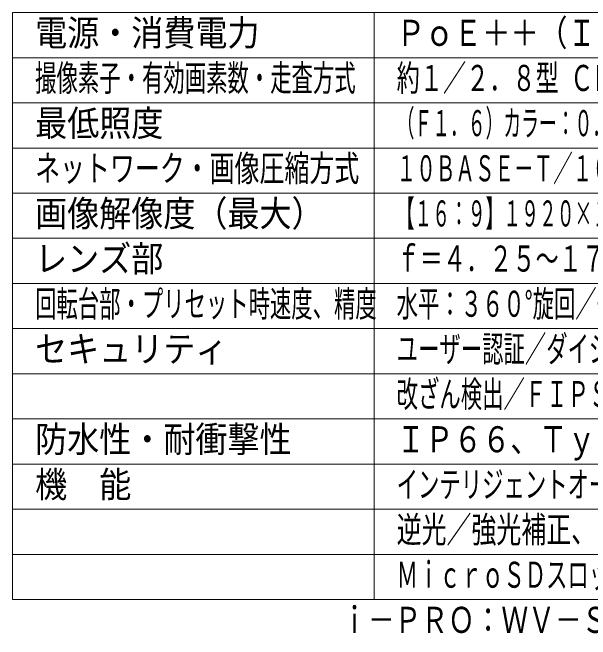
# Model space of a CAD drawing. Units: millimetres on the paper. Extents: x -62 to 65, y -59 to 59.
# Drawn here: x -62.5 to 1.5, y -59 to 10.4 of the extents above; entities that cross this region are included whole.
import ezdxf
from ezdxf.enums import TextEntityAlignment as Align

# ---------------------------------------------------------------- set-up
doc = ezdxf.new("R2010")
doc.units = ezdxf.units.MM
doc.layers.add('0-0_MOJI1', color=7, linetype='Continuous')
doc.layers.add('0-1_相当品', color=4, linetype='Continuous')
doc.layers.add('0-5_WAKU', color=4, linetype='Continuous', lineweight=9)
doc.styles.add('ＭＳ ゴシック', font='')
doc.styles.get('ＭＳ ゴシック').set_extended_font_data('MS Gothic')

msp = doc.modelspace()

# ---------------------------------------------------------------- linework, layer by layer
at = {"layer": '0-5_WAKU', "color": 3}
for p, q in [((-62.479, -54.581), (-62.479, 10.419)), ((-62.479, 10.419), (62.521, 10.419)), ((-22.479, -54.581), (-22.479, 10.419)), ((-62.479, -54.581), (62.521, -54.581))]:
    msp.add_line(p, q, dxfattribs=at)
at = {"layer": '0-5_WAKU'}
for p, q in [((-62.479, 5.419), (62.521, 5.419)), ((-62.479, 0.419), (62.521, 0.419)), ((62.521, -4.581), (-62.479, -4.581)), ((62.521, -9.581), (-62.479, -9.581)), ((62.521, -14.581), (-62.479, -14.581)), ((-62.479, -19.581), (62.521, -19.581)), ((-62.479, -24.581), (62.521, -24.581)), ((-62.479, -29.581), (62.521, -29.581)), ((-62.479, -34.581), (62.521, -34.581)), ((-62.479, -39.581), (62.521, -39.581)), ((-62.479, -44.581), (62.521, -44.581)), ((-62.479, -49.581), (62.521, -49.581))]:
    msp.add_line(p, q, dxfattribs=at)

# ---------------------------------------------------------------- texts
at = {"layer": '0-0_MOJI1', "style": 'ＭＳ ゴシック'}
for s, height, width, p in [('電源・消費電力', 2.889, 0.9, (-59.979, 5.864)), ('ＰｏＥ＋＋（ＩＥＥＥ８０２．３ｂｔ準拠）約４５．９Ｗ', 2.886, 0.8, (-19.979, 5.864)), ('撮像素子・有効画素数・走査方式', 2.889, 0.6, (-59.979, 0.864)), ('約１／２．８型 ＣＭＯＳセンサー・約２１０万画素・プログレッシブ', 2.889, 0.65, (-19.979, 0.864)), ('最低照度', 2.889, 0.9, (-59.979, -4.136)), ('（Ｆ１．６）カラー：０．００１ｌｘ、白黒：０．０００４ｌｘ／０ｌｘ（ＩＲ ＬＥＤ点灯時）', 2.886, 0.5, (-19.979, -4.136)), ('ネットワーク・画像圧縮方式', 2.889, 0.7, (-59.979, -9.136)), ('１０ＢＡＳＥ－Ｔ／１００ＢＡＳＥ－ＴＸ・Ｈ．２６５、Ｈ．２６４、ＪＰＥＧ', 2.886, 0.55, (-19.979, -9.136)), ('画像解像度（最大）', 2.889, 0.9, (-59.979, -14.136)), ('【１６：９】１９２０×１０８０（６０ｆｐｓ）【４：３】１２８０×９６０（３０ｆｐｓ）', 2.886, 0.5, (-19.979, -14.136)), ('レンズ部', 2.889, 0.9, (-59.979, -19.136)), ('ｆ＝４．２５～１７０ｍｍ（４０倍、電動ズーム／電動フォーカス）', 2.889, 0.65, (-19.979, -19.136)), ('回転台部・プリセット時速度、精度', 2.886, 0.6, (-59.979, -24.136)), ('水平：３６０°旋回／垂直：－２０°～＋１２０°・７００°／ｓ、±０．１°', 2.886, 0.6, (-19.979, -24.136)), ('ユーザー認証／ダイジェスト認証／ホスト認証／ＨＴＴＰＳ／動画ファイルの', 2.889, 0.6, (-19.979, -29.136)), ('セキュリティ', 2.889, 0.9, (-59.979, -29.136)), ('改ざん検出／ＦＩＰＳ １４０－２ ｌｅｖｅｌ３準拠セキュアエレメント ', 2.889, 0.6, (-19.979, -34.136)), ('防水性・耐衝撃性', 2.889, 0.9, (-59.979, -39.136)), ('ＩＰ６６、Ｔｙｐｅ４Ｘ、ＮＥＭＡ４Ｘ 準拠・ＩＫ１０', 2.886, 0.8, (-19.979, -39.136)), ('機\u3000能', 2.889, 0.9, (-59.979, -44.136)), ('インテリジェントオート、スーパーダイナミック、スマートコーディング、', 2.889, 0.6, (-19.979, -44.136)), ('逆光／強光補正、カラー／白黒切換、動作検知、妨害検知、音検知、', 2.889, 0.7, (-19.979, -49.136)), ('ＭｉｃｒｏＳＤスロット、ＡＩ自動追尾、ＡＩ音識別、ＡＩアプリ搭載可能', 2.886, 0.6, (-19.979, -54.136))]:
    msp.add_text(s, height=height, dxfattribs=dict(at, width=width)).set_placement(p, align=Align.BOTTOM_LEFT)
at = {"layer": '0-1_相当品', "style": 'ＭＳ ゴシック', "width": 0.75}
msp.add_text('ｉ－ＰＲＯ：ＷＶ－Ｓ６６３００－Ｚ４Ｌ＋ＷＶ－ＱＪＢ５０５－Ｗ', height=2.889, dxfattribs=at).set_placement((-26.119, -59.136), align=Align.BOTTOM_LEFT)

doc.saveas('drawing.dxf')
